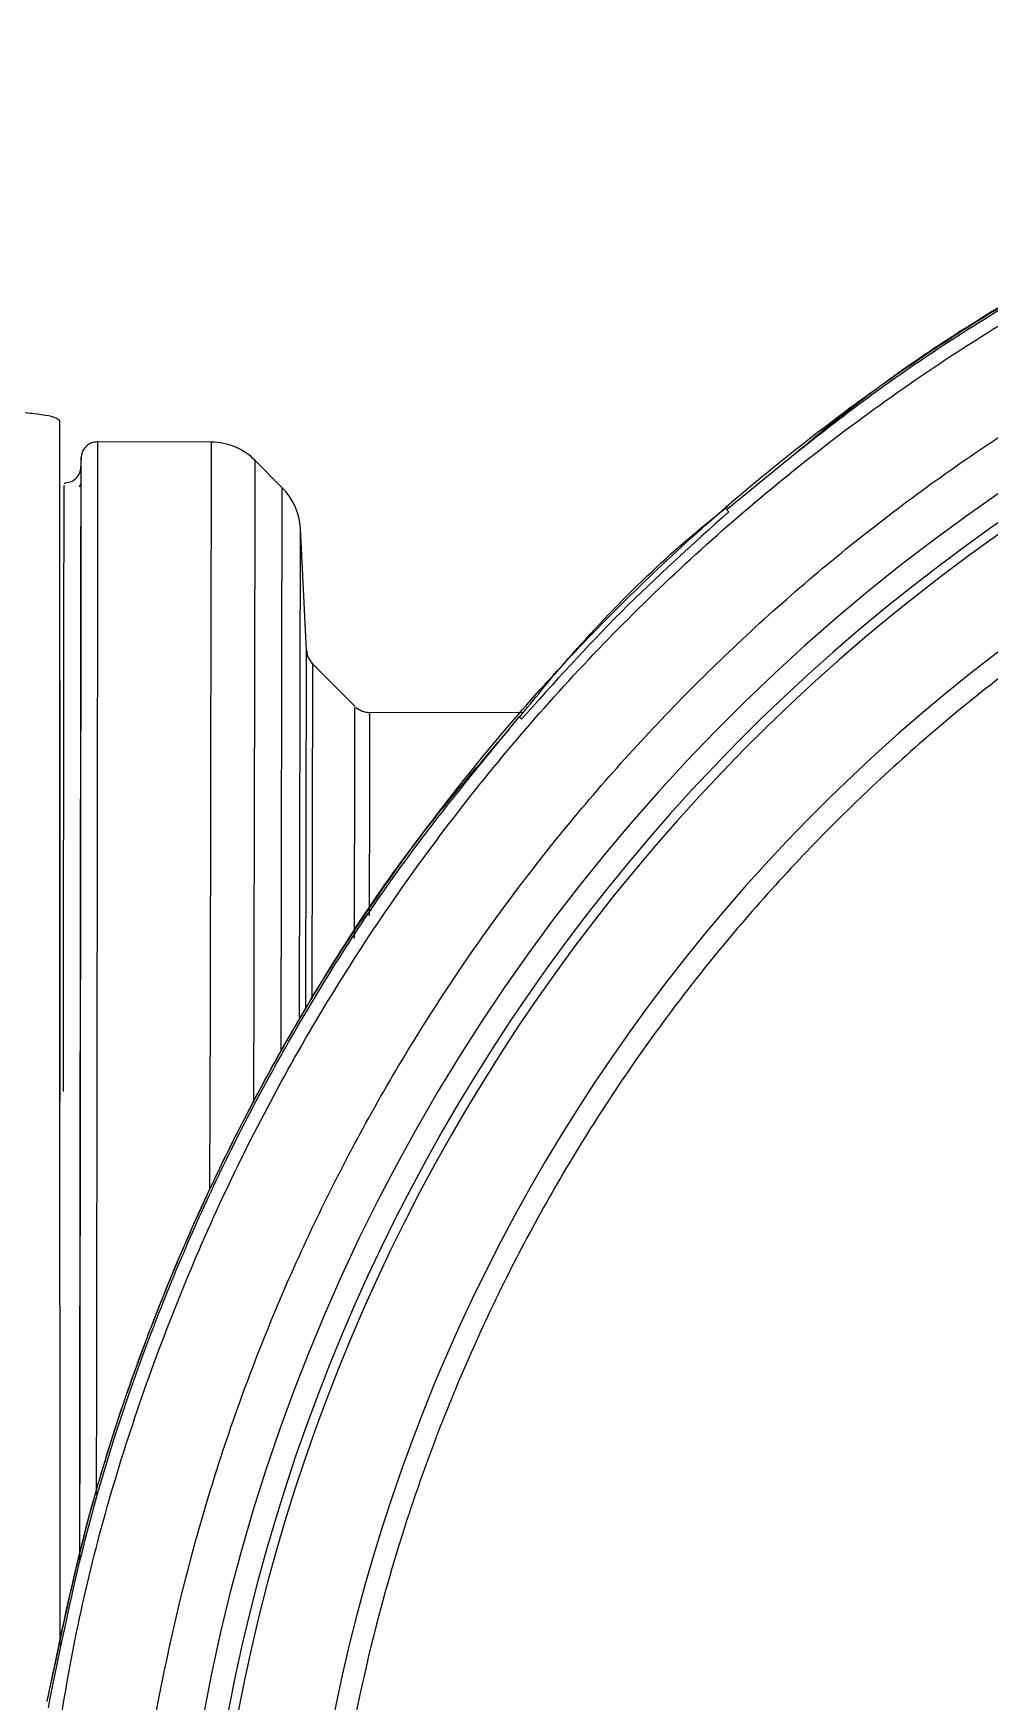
# Model space of a CAD drawing. Header units: millimetres. Extents: x 1953 to 4389, y 564 to 2287.
# Drawn here: x 2507.3 to 2553.4, y 2046.3 to 2126.7 of the extents above; entities that cross this region are included whole.
import ezdxf

# ---------------------------------------------------------------- set-up
doc = ezdxf.new("R2010")
doc.units = ezdxf.units.MM

msp = doc.modelspace()

# ---------------------------------------------------------------- linework, layer by layer
at = {"color": 7, "linetype": 'Continuous', "lineweight": 25}
for p, q in [((2515.892, 2106.968), (2510.42, 2106.98)), ((2509.621, 2106.256), (2509.604, 2105.647)), ((2509.619, 2106.19), (2509.619, 2106.202)), ((2519.315, 2104.775), (2518.011, 2106.085)), ((2508.863, 2104.983), (2508.806, 2104.983)), ((2509.54, 2104.81), (2509.616, 2104.96)), ((2519.257, 2077.636), (2519.315, 2104.775)), ((2540.714, 2103.73), (2540.825, 2103.618)), ((2520.135, 2079.268), (2520.186, 2102.809)), ((2520.48, 2096.954), (2520.186, 2102.809)), ((2520.443, 2079.717), (2520.48, 2096.954)), ((2520.77, 2096.299), (2520.736, 2080.166)), ((2522.821, 2094.239), (2520.77, 2096.299)), ((2530.911, 2093.936), (2523.518, 2093.952)), ((2530.83, 2093.623), (2530.719, 2093.735)), ((2507.997, 2046.313), (2507.997, 2046.312))]:
    msp.add_line(p, q, dxfattribs=at)
at = {"color": 7, "linetype": 'Continuous', "lineweight": 25, "flags": 128}
for points in [[(2515.892, 2106.968), (2515.891, 2106.814), (2515.89, 2106.311), (2515.888, 2105.461), (2515.886, 2104.267), (2515.883, 2102.735), (2515.879, 2100.871), (2515.874, 2098.684), (2515.869, 2096.184), (2515.863, 2093.382), (2515.856, 2090.29), (2515.849, 2086.923), (2515.841, 2083.296), (2515.833, 2079.424), (2515.824, 2075.326), (2515.815, 2071.019), (2515.815, 2071.003)], [(2509.607, 2105.756), (2509.607, 2105.757), (2509.607, 2105.757), (2509.607, 2105.757), (2509.607, 2105.757), (2509.607, 2105.757), (2509.607, 2105.757), (2509.607, 2105.757)], [(2517.945, 2075.159), (2517.947, 2076.048), (2517.956, 2080.097), (2517.964, 2083.908), (2517.971, 2087.465), (2517.978, 2090.751), (2517.985, 2093.749), (2517.99, 2096.447), (2517.996, 2098.832), (2518, 2100.893), (2518.004, 2102.62), (2518.007, 2104.005), (2518.009, 2105.042), (2518.01, 2105.726), (2518.011, 2106.054), (2518.011, 2106.085)]]:
    msp.add_lwpolyline(points, dxfattribs=at)
at = {"color": 7, "linetype": 'Continuous', "lineweight": 25}
for centre, radius, start, end in [((2605.468, 2028.98), 91.48, 295.79271, 180), ((2605.468, 2028.98), 90.341, 353.64897, 186.35103), ((2605.468, 2028.98), 89.875, 353.64897, 186.35103), ((2605.468, 2028.98), 85.319, 353.33017, 186.66983), ((2515.885, 2103.968), 3, 44.87751, 89.87751), ((2517.189, 2102.658), 3, 2.87751, 44.87751), ((2521.479, 2097.004), 1, 182.87751, 224.87751), ((2523.523, 2094.952), 1, 229.28003, 268.60871)]:
    msp.add_arc(centre, radius, start, end, dxfattribs=at)
for points in [[(2507.794, 2039.77), (2508.318, 2043.422), (2509.366, 2050.725), (2512.486, 2061.368), (2516.694, 2071.611), (2522.049, 2081.312), (2528.454, 2090.351), (2535.835, 2098.613), (2544.097, 2105.994), (2553.136, 2112.399), (2562.837, 2117.754), (2573.08, 2121.962), (2583.723, 2125.082), (2591.027, 2126.13), (2594.678, 2126.654)], [(2507.997, 2046.312), (2508.683, 2049.607), (2510.056, 2056.195), (2513.377, 2065.747), (2517.58, 2074.931), (2522.716, 2083.634), (2528.705, 2091.771), (2535.493, 2099.255), (2543.007, 2106.011), (2551.169, 2111.965), (2559.894, 2117.063), (2569.095, 2121.228), (2578.661, 2124.508), (2585.256, 2125.852), (2588.553, 2126.525)], [(2540.714, 2103.73), (2543.01, 2105.617), (2547.603, 2109.391), (2555.104, 2114.236), (2562.975, 2118.437), (2571.204, 2121.884), (2579.698, 2124.637), (2585.526, 2125.812), (2588.44, 2126.4)], [(2511.727, 2028.98), (2511.814, 2032.048), (2511.988, 2038.183), (2513.392, 2047.298), (2515.617, 2056.236), (2518.724, 2064.911), (2522.663, 2073.24), (2527.4, 2081.144), (2532.889, 2088.544), (2539.077, 2095.371), (2545.904, 2101.559), (2553.305, 2107.048), (2561.208, 2111.785), (2569.537, 2115.724), (2578.213, 2118.832), (2587.151, 2121.057), (2596.265, 2122.46), (2602.4, 2122.634), (2605.468, 2122.721)], [(2605.468, 2113.266), (2602.505, 2113.176), (2596.58, 2112.995), (2587.79, 2111.54), (2579.198, 2109.235), (2570.896, 2106.02), (2562.979, 2101.955), (2555.534, 2097.077), (2548.644, 2091.443), (2542.385, 2085.115), (2536.827, 2078.164), (2532.032, 2070.666), (2528.052, 2062.704), (2524.933, 2054.369), (2522.704, 2045.751), (2521.413, 2036.948), (2520.988, 2028.049), (2521.497, 2022.143), (2521.752, 2019.19)], [(2540.825, 2103.618), (2539.07, 2102.042), (2535.559, 2098.889), (2532.406, 2095.379), (2530.83, 2093.623)], [(2508.048, 2046.008), (2508.636, 2048.922), (2509.812, 2054.75), (2512.564, 2063.244), (2516.012, 2071.473), (2520.212, 2079.344), (2525.057, 2086.845), (2528.831, 2091.438), (2530.719, 2093.735)]]:
    msp.add_open_spline(points, degree=3, dxfattribs=at)
for points, knots in [([(2544.16, 2106.555), (2545.429, 2107.589), (2549.169, 2110.637), (2555.895, 2114.812), (2564.068, 2119.071), (2572.297, 2122.382), (2580.433, 2124.917), (2585.884, 2125.996), (2588.553, 2126.525)], [0, 0, 0, 0, 0.099746, 0.294067, 0.481254, 0.661306, 0.834221, 1, 1, 1, 1]), ([(2508.608, 2107.966), (2508.571, 2108.021), (2508.498, 2108.131), (2507.928, 2108.267), (2507.06, 2108.372), (2505.913, 2108.443), (2505.048, 2108.452), (2504.608, 2108.456)], [0, 0, 0, 0, 0.184668, 0.369995, 0.565851, 0.779444, 1, 1, 1, 1]), ([(2508.609, 2049.028), (2508.609, 2050.284), (2508.609, 2054.107), (2508.609, 2059.035), (2508.609, 2065.073), (2508.608, 2069.735), (2508.608, 2075.307), (2508.608, 2079.546), (2508.608, 2084.524), (2508.608, 2089.169), (2508.608, 2093.316), (2508.608, 2097.053), (2508.608, 2099.709), (2508.608, 2102.58), (2508.608, 2104.502), (2508.608, 2106.603), (2508.608, 2107.405), (2508.608, 2107.966)], [0, 0, 0, 0, 0.041991, 0.127821, 0.170695, 0.256527, 0.299401, 0.385233, 0.428107, 0.513939, 0.599771, 0.642645, 0.728477, 0.77135, 0.857181, 0.900055, 1, 1, 1, 1]), ([(2510.427, 2106.979), (2510.327, 2106.97), (2510.119, 2106.949), (2509.847, 2106.768), (2509.658, 2106.502), (2509.632, 2106.294), (2509.619, 2106.194)], [0, 0, 0, 0, 0.240777, 0.500071, 0.75933, 1, 1, 1, 1]), ([(2510.42, 2106.98), (2510.421, 2106.914), (2510.421, 2106.783), (2510.42, 2105.733), (2510.418, 2104.358), (2510.417, 2102.94), (2510.415, 2101.73), (2510.413, 2100.373), (2510.412, 2098.875), (2510.41, 2097.24), (2510.407, 2094.934), (2510.403, 2091.696), (2510.397, 2087.192), (2510.39, 2081.887), (2510.382, 2075.746), (2510.372, 2068.73), (2510.363, 2062.185), (2510.357, 2057.847), (2510.355, 2056.283)], [0, 0, 0, 0, 0.0771485, 0.1537135, 0.229695, 0.2674768, 0.3051126, 0.3426025, 0.3799463, 0.4171442, 0.454196, 0.525129, 0.6005628, 0.6804969, 0.7649308, 0.8538638, 0.9472952, 1, 1, 1, 1]), ([(2509.607, 2105.771), (2509.595, 2105.672), (2509.57, 2105.466), (2509.383, 2105.199), (2509.113, 2105.016), (2508.906, 2104.994), (2508.805, 2104.983)], [0, 0, 0, 0, 0.240864, 0.499475, 0.75839, 1, 1, 1, 1]), ([(2509.607, 2105.757), (2509.607, 2105.757), (2509.607, 2105.755), (2509.607, 2105.725), (2509.607, 2105.661), (2509.607, 2105.586), (2509.607, 2105.52), (2509.607, 2105.437), (2509.607, 2105.312), (2509.607, 2105.166), (2509.607, 2105.012), (2509.606, 2104.823), (2509.606, 2104.515), (2509.606, 2104.185), (2509.605, 2103.889), (2509.605, 2103.702), (2509.605, 2103.495), (2509.605, 2103.266), (2509.604, 2103.013), (2509.604, 2102.185), (2509.602, 2100.637), (2509.599, 2098.127), (2509.596, 2095.635), (2509.593, 2093.342), (2509.59, 2091.39), (2509.588, 2089.885), (2509.587, 2088.947), (2509.586, 2088.492), (2509.586, 2088.359), (2509.586, 2088.316), (2509.586, 2088.301), (2509.586, 2088.296), (2509.586, 2088.294), (2509.586, 2088.293), (2509.586, 2088.292), (2509.586, 2088.292), (2509.586, 2088.292), (2509.586, 2088.292), (2509.586, 2088.292), (2509.586, 2088.071), (2509.585, 2087.502), (2509.584, 2086.419), (2509.582, 2085.049), (2509.58, 2083.703), (2509.579, 2082.675), (2509.578, 2081.873), (2509.577, 2080.994), (2509.575, 2079.904), (2509.574, 2078.778), (2509.572, 2077.819), (2509.571, 2076.859), (2509.57, 2075.799), (2509.568, 2074.536), (2509.567, 2073.41), (2509.565, 2072.358), (2509.564, 2071.314), (2509.562, 2070.252), (2509.561, 2069.134), (2509.559, 2067.922), (2509.557, 2066.354), (2509.555, 2064.638), (2509.553, 2062.968), (2509.551, 2061.573), (2509.549, 2060.296), (2509.547, 2058.504), (2509.544, 2056.872), (2509.543, 2055.468), (2509.542, 2054.872), (2509.541, 2054.274), (2509.54, 2053.872), (2509.54, 2053.649), (2509.54, 2053.569), (2509.54, 2053.399), (2509.54, 2053.25), (2509.539, 2053.157)], [0, 0, 0, 0, 0.009576, 0.025345, 0.044434, 0.056862, 0.06314, 0.072435, 0.087287, 0.10193, 0.110633, 0.123462, 0.142394, 0.168772, 0.176912, 0.185562, 0.194723, 0.204395, 0.214578, 0.225272, 0.299656, 0.364397, 0.419491, 0.464936, 0.50073, 0.526871, 0.543358, 0.547981, 0.549387, 0.549911, 0.550082, 0.550145, 0.550171, 0.550182, 0.550187, 0.550189, 0.550189, 0.55019, 0.55019, 0.55019, 0.561059, 0.577948, 0.602006, 0.624704, 0.638588, 0.647235, 0.659523, 0.676264, 0.693135, 0.706091, 0.715297, 0.731771, 0.748245, 0.76472, 0.775169, 0.788286, 0.804072, 0.814722, 0.829462, 0.848294, 0.871217, 0.890415, 0.906761, 0.919568, 0.934273, 0.967897, 0.974503, 0.981108, 0.987714, 0.994319, 0.994409, 0.995087, 0.996946, 1, 1, 1, 1]), ([(2509.619, 2106.202), (2509.619, 2106.139), (2509.619, 2106.01), (2509.618, 2104.935), (2509.616, 2103.111), (2509.613, 2100.393), (2509.609, 2096.729), (2509.603, 2092.057), (2509.595, 2086.34), (2509.586, 2079.564), (2509.577, 2072.427), (2509.567, 2065.21), (2509.559, 2059.006), (2509.553, 2054.877), (2509.551, 2053.208)], [0, 0, 0, 0, 0.07337, 0.150248, 0.230634, 0.314529, 0.401932, 0.492845, 0.587268, 0.685201, 0.786646, 0.865058, 0.945449, 1, 1, 1, 1]), ([(2508.77, 2075.7), (2508.771, 2076.769), (2508.774, 2079.129), (2508.778, 2082.47), (2508.783, 2085.72), (2508.786, 2088.61), (2508.79, 2091.164), (2508.794, 2094.474), (2508.798, 2098.159), (2508.802, 2101.619), (2508.805, 2103.859), (2508.806, 2104.951), (2508.805, 2104.871), (2508.805, 2104.844)], [0, 0, 0, 0, 0.0592084, 0.1307188, 0.1990224, 0.2641192, 0.3260091, 0.3846918, 0.5241674, 0.6620383, 0.7983043, 0.9329654, 1, 1, 1, 1]), ([(2530.732, 2093.721), (2531.44, 2094.586), (2534.312, 2098.098), (2537.722, 2101.473), (2540.584, 2103.727), (2540.758, 2103.864)], [0, 0, 0, 0, 0.234789, 0.953351, 1, 1, 1, 1]), ([(2508.608, 2095.466), (2508.608, 2095.363), (2508.608, 2093.854), (2508.608, 2091.306), (2508.608, 2086.984), (2508.608, 2083.199), (2508.608, 2078.962), (2508.608, 2076.544), (2508.608, 2075.209)], [0, 0, 0, 0, 0.01996, 0.291187, 0.426663, 0.697885, 0.833362, 1, 1, 1, 1]), ([(2522.79, 2083.065), (2522.79, 2083.146), (2522.795, 2085.039), (2522.8, 2087.825), (2522.808, 2091.262), (2522.812, 2093.346), (2522.814, 2094.308), (2522.814, 2094.153), (2522.814, 2094.116)], [0, 0, 0, 0, 0.010308, 0.239867, 0.469425, 0.698984, 0.928543, 1, 1, 1, 1]), ([(2523.52, 2093.822), (2523.52, 2093.859), (2523.521, 2094.013), (2523.519, 2093.067), (2523.514, 2090.941), (2523.508, 2087.975), (2523.502, 2085.3), (2523.5, 2084.151)], [0, 0, 0, 0, 0.076617, 0.322717, 0.568818, 0.814919, 1, 1, 1, 1]), ([(2507.997, 2046.313), (2508.603, 2049.269), (2509.803, 2055.117), (2512.57, 2063.542), (2515.931, 2071.526), (2520.34, 2079.785), (2525.025, 2087.081), (2528.827, 2091.49), (2530.241, 2093.13)], [0, 0, 0, 0, 0.172465, 0.341166, 0.506102, 0.667275, 0.876268, 1, 1, 1, 1])]:
    msp.add_open_spline(points, degree=3, knots=knots, dxfattribs=at)

doc.saveas('drawing.dxf')
